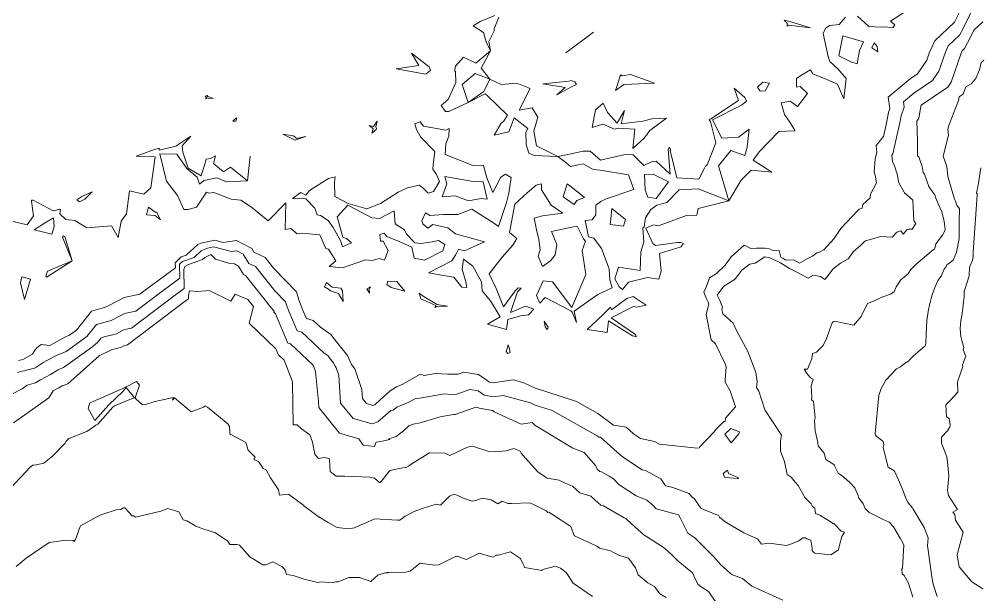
# Model space of a CAD drawing. Header units: inches. Extents: x 1412000 to 1412328, y 4931096 to 4931684.
# Drawn here: x 1412176 to 1412327.8, y 4931513.2 to 4931603.8 of the extents above; entities that cross this region are included whole.
import ezdxf

# ---------------------------------------------------------------- set-up
doc = ezdxf.new("R2010")
doc.units = ezdxf.units.IN
doc.header["$MEASUREMENT"] = 0

# ---------------------------------------------------------------- blocks, each defined once
blk = doc.blocks.new('CONTOURS')
at = {"color": 242, "lineweight": 0, "true_color": 0xcd2027}
for points in [[(1412315.5, 4931605.08), (1412313.16, 4931603.52), (1412313.81, 4931602.96), (1412313.49, 4931602.48), (1412312.38, 4931602.62), (1412311.63, 4931602.6), (1412309.75, 4931602.71), (1412307.95, 4931604.33)], [(1412306.08, 4931604.17), (1412305.05, 4931603.02), (1412303.59, 4931602.84), (1412302.92, 4931602.46), (1412302.52, 4931601.61), (1412303.35, 4931597.96), (1412303.58, 4931597.19), (1412304.84, 4931596.03), (1412306.15, 4931594.51), (1412305.79, 4931591.3), (1412304.79, 4931593.63), (1412303.12, 4931594.33), (1412300.94, 4931595.22), (1412300.57, 4931595.88), (1412299.02, 4931594.96), (1412298.35, 4931594.51), (1412298.33, 4931593.14), (1412298.9, 4931593.25), (1412300.07, 4931592.14), (1412298.5, 4931590.08), (1412297.36, 4931590.93), (1412295.94, 4931590.67), (1412296.44, 4931588.83), (1412297.28, 4931587.63), (1412298.14, 4931586.26), (1412295.59, 4931586.15), (1412292.47, 4931582.94), (1412291.51, 4931581.63), (1412294.46, 4931579.77), (1412291.21, 4931580.07), (1412289.62, 4931578.48), (1412287.69, 4931575.26), (1412286.05, 4931580.75), (1412288.01, 4931583.15), (1412290.2, 4931582.38), (1412290.58, 4931583.71), (1412290.89, 4931586.52), (1412289.19, 4931585.29), (1412286.6, 4931585.12), (1412285.11, 4931587.98), (1412289.69, 4931590.31), (1412290.46, 4931590.93), (1412290.22, 4931591.53), (1412288.56, 4931592.97), (1412289.23, 4931591.02), (1412284.84, 4931588.18), (1412284.75, 4931588.12), (1412284.58, 4931588.02), (1412284.82, 4931587.76), (1412285.64, 4931584.36), (1412284.28, 4931580.89), (1412284, 4931580.68), (1412283.88, 4931580.41), (1412282.98, 4931578.67), (1412279.53, 4931578.87), (1412278.48, 4931583.15), (1412278.54, 4931583.3), (1412278.34, 4931583.66), (1412278.21, 4931583.5), (1412278.15, 4931583.38), (1412278.47, 4931579.47), (1412276.28, 4931581.48), (1412275.52, 4931581.37), (1412274.3, 4931580.82), (1412272.63, 4931582.49), (1412271.39, 4931582.56), (1412267.5, 4931581.66), (1412265.89, 4931583.05), (1412264.76, 4931583.05), (1412262.62, 4931582.58), (1412260.76, 4931582.25), (1412257.43, 4931583.89), (1412257.01, 4931586.2), (1412257.61, 4931588.4), (1412256.71, 4931589.88), (1412254.71, 4931589.52), (1412256.44, 4931592.94), (1412254.34, 4931593.76), (1412251.84, 4931593.58), (1412250.06, 4931594.38), (1412248.7, 4931596.13), (1412250.19, 4931598.86), (1412249.91, 4931600.31), (1412250.77, 4931602), (1412250.74, 4931602.32), (1412251.5, 4931604.18)], [(1412250.88, 4931604.45), (1412248.57, 4931603.5), (1412247.47, 4931602.79), (1412249.08, 4931601.77), (1412249.5, 4931600.28), (1412250.19, 4931598.86), (1412247.86, 4931596.92), (1412245.93, 4931597.87), (1412244.64, 4931596.44), (1412244.58, 4931595.85), (1412244.53, 4931595.7), (1412244.64, 4931595.6), (1412244.72, 4931593.89), (1412243.49, 4931591.19), (1412242.39, 4931590.27), (1412243.07, 4931589.31), (1412243.64, 4931589.29), (1412246.65, 4931590.75), (1412249.34, 4931592.08), (1412249.58, 4931591.88), (1412252.83, 4931588.76), (1412252.24, 4931587.74), (1412251.86, 4931587.49), (1412250.77, 4931585.61), (1412253.07, 4931586.12), (1412253.44, 4931587.06), (1412253.9, 4931588.33), (1412256.04, 4931586.63), (1412255.72, 4931586.08), (1412255.8, 4931584.11), (1412256.19, 4931582.76), (1412257.03, 4931582.38), (1412260.76, 4931582.25), (1412262.05, 4931581.27), (1412262.77, 4931580.65), (1412264.77, 4931581.09), (1412266.32, 4931580.16), (1412267.45, 4931580.05), (1412271.88, 4931579.33), (1412272.75, 4931577.02), (1412268.39, 4931575.57), (1412267.53, 4931575.12), (1412266.76, 4931574.57), (1412266.78, 4931573.06), (1412266.17, 4931572.25), (1412265.06, 4931572.15), (1412265.59, 4931569.58), (1412266.43, 4931569.36), (1412267.66, 4931567.73), (1412268.85, 4931564.55), (1412268.97, 4931562.82), (1412269.35, 4931561.53), (1412267.07, 4931560.49), (1412263.37, 4931557.88), (1412263.73, 4931556.07), (1412263.05, 4931557.73), (1412262.97, 4931557.76), (1412262.83, 4931557.92), (1412258.8, 4931560.05), (1412257.96, 4931559.11), (1412257.41, 4931560.36), (1412258.49, 4931562.66), (1412259.93, 4931562.49), (1412262.98, 4931558.44), (1412265.16, 4931563.66), (1412264.6, 4931567.45), (1412265.11, 4931568.9), (1412264.83, 4931569.28), (1412263.8, 4931571.27), (1412263.22, 4931571.13), (1412259.8, 4931570.44), (1412260.6, 4931568.38), (1412260.37, 4931566.73), (1412259.62, 4931565.82), (1412258.36, 4931564.92), (1412257.69, 4931566.53), (1412258, 4931567.55), (1412257.79, 4931569.16), (1412257.41, 4931570.68), (1412257.06, 4931572.5), (1412258.36, 4931572.86), (1412261.56, 4931573.32), (1412259.71, 4931574.59), (1412258.18, 4931576.99), (1412258.18, 4931577.9), (1412257.38, 4931577.71), (1412255.93, 4931576.51), (1412253.99, 4931574.73), (1412253.14, 4931570.27), (1412254.31, 4931569.33), (1412253.68, 4931568.29), (1412251.99, 4931566.4), (1412249.94, 4931563.76), (1412251.08, 4931561.46), (1412252.24, 4931558.55), (1412254.06, 4931561.09), (1412254.55, 4931561.55), (1412255, 4931561.51), (1412254.4, 4931560.94), (1412253.31, 4931557.67), (1412255.67, 4931558.68), (1412257.02, 4931558.21), (1412256.17, 4931557.3), (1412254.91, 4931557.12), (1412252.92, 4931556.58), (1412252.69, 4931554.97), (1412249.71, 4931555.81), (1412251.68, 4931557), (1412250.17, 4931559.51), (1412248.85, 4931561.08), (1412248.74, 4931562.48), (1412247.4, 4931564.96), (1412245.9, 4931566.07), (1412245.71, 4931564.49), (1412246.31, 4931562.49), (1412246.45, 4931561.62), (1412245.66, 4931561.63), (1412244.38, 4931563.22), (1412243.73, 4931563.35), (1412240.43, 4931563.9), (1412244.07, 4931565.82), (1412244.71, 4931566.81), (1412245.12, 4931567.65), (1412246.1, 4931567.37), (1412249.24, 4931568.79), (1412244.64, 4931570.03), (1412243.45, 4931570.98), (1412241.1, 4931571.5), (1412240.33, 4931570.92), (1412239.51, 4931571.65), (1412239.38, 4931572.11), (1412239.93, 4931573.36), (1412240.63, 4931572.94), (1412242.75, 4931573.09), (1412245.02, 4931573.08), (1412247.25, 4931573.95), (1412250.62, 4931571.78), (1412251.45, 4931571.2), (1412252.71, 4931574.99), (1412253.06, 4931576.47), (1412253.44, 4931578.93), (1412252.53, 4931579.46), (1412251.78, 4931578.95), (1412250.55, 4931576.57), (1412249.59, 4931578.87), (1412249.06, 4931580.79), (1412247.31, 4931580.86), (1412243.06, 4931582.54), (1412243.14, 4931584.21), (1412243.62, 4931585.41), (1412243.65, 4931586.64), (1412243.15, 4931586.4), (1412239.62, 4931587), (1412239.12, 4931587.7), (1412238.27, 4931587.35), (1412238.51, 4931586.48), (1412239.17, 4931585.32), (1412241.41, 4931583.02), (1412241.15, 4931580.95), (1412241.07, 4931580.22), (1412241.67, 4931579.37), (1412242.17, 4931578.29), (1412241.21, 4931576.7), (1412240.36, 4931576.43), (1412239.54, 4931577.3), (1412238.92, 4931577.69), (1412237.09, 4931577.32), (1412235.65, 4931576.6), (1412232.85, 4931574.81), (1412230.7, 4931573.99), (1412227.75, 4931574.82), (1412225.65, 4931575.93), (1412225.59, 4931578.17), (1412225.74, 4931579.05), (1412224.67, 4931578.76), (1412221.67, 4931576.88), (1412221.12, 4931576.15), (1412220.32, 4931576.57), (1412218.99, 4931575.63), (1412221.09, 4931575.57), (1412222.5, 4931574.07), (1412222.87, 4931573.04), (1412223.42, 4931572.96), (1412224.64, 4931572.16), (1412225.42, 4931571.03), (1412226.6, 4931568.92), (1412226.85, 4931567.98), (1412228.27, 4931568.63), (1412227.5, 4931569.33), (1412226.94, 4931569.52), (1412226.06, 4931572.73), (1412227.71, 4931574.56), (1412228.01, 4931574.43), (1412231.47, 4931572.56), (1412232.68, 4931572.45), (1412234.99, 4931573.69), (1412235.16, 4931571.6), (1412236.62, 4931570.66), (1412236.95, 4931569.98), (1412238.25, 4931568.62), (1412239.2, 4931568.53), (1412240.99, 4931568.78), (1412241.99, 4931569), (1412242.97, 4931568.36), (1412242.65, 4931567.4), (1412239.79, 4931565.89), (1412238.15, 4931566.24), (1412237.8, 4931567.95), (1412235.82, 4931568.84), (1412233.83, 4931569.62), (1412233.44, 4931570.18), (1412232.73, 4931569.93), (1412232.88, 4931568.9), (1412233.27, 4931568.92), (1412234.06, 4931567.44), (1412233.5, 4931565.9), (1412232.72, 4931566.15), (1412231.55, 4931565.86), (1412230.52, 4931565.94), (1412226.86, 4931564.7), (1412224.79, 4931564.9), (1412225.84, 4931565.82), (1412224.68, 4931567.63), (1412224.24, 4931567.75), (1412223.29, 4931569.87), (1412220.45, 4931570.14), (1412219.74, 4931570.03), (1412218.72, 4931570.88), (1412217.84, 4931570.75), (1412217.97, 4931574.91), (1412215.15, 4931572.08), (1412212.55, 4931574.25), (1412210.87, 4931575.34), (1412209.35, 4931575.51), (1412206.63, 4931576.58), (1412205.82, 4931576.47), (1412205.48, 4931576.6), (1412203.91, 4931574.27), (1412202.59, 4931573.89), (1412201.91, 4931573.89), (1412200.88, 4931576.09), (1412199.16, 4931578.34), (1412198.13, 4931582.65), (1412200.8, 4931582.57), (1412202.36, 4931580.33), (1412204, 4931578.95), (1412204.34, 4931577.87), (1412205.07, 4931578.46), (1412207.09, 4931578.87), (1412208.62, 4931578.26), (1412211.91, 4931578.4), (1412212.35, 4931582.3), (1412211.91, 4931578.4), (1412209.25, 4931580.55), (1412208.15, 4931579.83), (1412206.58, 4931581.12), (1412206.89, 4931582.35), (1412206.11, 4931581.89), (1412205.39, 4931581.8), (1412205.16, 4931580.88), (1412204.63, 4931579.18), (1412202.6, 4931580.41), (1412201.74, 4931582.92), (1412201.64, 4931583.89), (1412202.99, 4931585.44), (1412200.66, 4931583.84), (1412197.99, 4931583.23), (1412198.01, 4931583.56), (1412197.46, 4931583.38), (1412194.37, 4931582.26), (1412197.4, 4931582.19), (1412196.69, 4931577.29), (1412195.59, 4931576.31), (1412193.36, 4931576.81), (1412192.89, 4931573.22), (1412192.01, 4931572.06), (1412191.56, 4931569.46), (1412190.53, 4931571.31), (1412186.6, 4931570.99), (1412184.76, 4931572.13), (1412183.34, 4931572.31), (1412182.39, 4931573.19), (1412182.5, 4931573.96), (1412181.35, 4931573.69), (1412178.17, 4931575.33), (1412177.94, 4931575.36), (1412177.91, 4931575.17), (1412178.25, 4931572.86), (1412177.21, 4931571.49), (1412173.94, 4931572.28)], [(1412324, 4931604.93), (1412323.39, 4931603.69), (1412323.22, 4931603.37), (1412320.1, 4931600.45), (1412319.26, 4931598.67), (1412318.84, 4931597.4), (1412317.38, 4931595.25), (1412316.24, 4931594.48), (1412312.78, 4931591.55), (1412313.02, 4931589.76), (1412312.81, 4931589.14), (1412312.44, 4931587.23), (1412312.02, 4931585.4), (1412310.87, 4931583.96), (1412310.99, 4931582.91), (1412310.72, 4931581.79), (1412310.6, 4931579.76), (1412310.75, 4931579.27), (1412310.94, 4931578.06), (1412309.99, 4931576.31), (1412309.94, 4931575.7), (1412308.81, 4931574.66), (1412308.68, 4931574.11), (1412308.22, 4931573.91), (1412307.98, 4931573.71), (1412305.32, 4931570.88), (1412304.3, 4931569.33), (1412302.64, 4931567.54), (1412301.88, 4931567.13), (1412301.57, 4931567.07), (1412300.86, 4931566.53), (1412299.9, 4931566.05), (1412298.82, 4931565.43), (1412297.85, 4931565.95), (1412296.65, 4931565.91), (1412296.19, 4931566.21), (1412295.86, 4931566.39), (1412295.61, 4931567.43), (1412294.46, 4931567.48), (1412294.09, 4931567.67), (1412293.43, 4931567.77), (1412292.04, 4931567.81), (1412291.18, 4931567.74), (1412290.1, 4931568.24), (1412288.07, 4931566.41), (1412287.11, 4931565.14), (1412285.76, 4931563.81), (1412284.65, 4931563.12), (1412284.25, 4931561.94), (1412283.78, 4931560.88), (1412284.17, 4931559.82), (1412284.42, 4931559.27), (1412284.55, 4931558.95), (1412284.15, 4931557.36), (1412284.92, 4931553.35), (1412285.58, 4931552.74), (1412287.1, 4931549.59), (1412287.3, 4931549.13), (1412287.1, 4931547.07), (1412287.14, 4931546.69), (1412287.91, 4931545.35), (1412288.72, 4931542.83), (1412287.19, 4931541), (1412287.1, 4931540.49), (1412286.89, 4931540.49), (1412285.58, 4931539.18), (1412285.31, 4931538.82), (1412283.09, 4931536.46), (1412283.05, 4931536.34), (1412282.73, 4931536.31), (1412276.8, 4931536.91), (1412276, 4931537.34), (1412273.78, 4931537.85), (1412272.84, 4931538.48), (1412272.63, 4931538.63), (1412271.55, 4931539.6), (1412269.54, 4931539.91), (1412267.09, 4931541.76), (1412263.7, 4931543.65), (1412258.86, 4931545.24), (1412257.22, 4931545.75), (1412255.44, 4931546.57), (1412253.73, 4931547.05), (1412250.57, 4931546.6), (1412250, 4931546.69), (1412248.31, 4931547.92), (1412245.97, 4931548.29), (1412245.09, 4931547.98), (1412243.39, 4931547.94), (1412241.54, 4931548.07), (1412239.72, 4931547.76), (1412239.12, 4931547.93), (1412236.37, 4931546.4), (1412235.35, 4931545.96), (1412234.36, 4931545.35), (1412232.83, 4931543.92), (1412231.94, 4931543.14), (1412231.64, 4931543.03), (1412230.66, 4931543.31), (1412230.02, 4931544.1), (1412229.93, 4931545.53), (1412228.79, 4931548.81), (1412228.27, 4931549.49), (1412227.67, 4931550.89), (1412225.95, 4931553.02), (1412225.04, 4931554.22), (1412223.39, 4931555.34), (1412222.27, 4931556.4), (1412221.2, 4931556.72), (1412220.7, 4931557.89), (1412219.99, 4931559.66), (1412219.63, 4931560.94), (1412216.07, 4931564.57), (1412214.68, 4931566.32), (1412212.93, 4931567.14), (1412212.58, 4931567.73), (1412210.19, 4931568.99), (1412208.1, 4931568.68), (1412206.76, 4931569.04), (1412204.57, 4931568.59), (1412204.08, 4931568.36), (1412202.24, 4931566.71), (1412201.47, 4931566.45), (1412200.55, 4931565.51), (1412200.56, 4931564.72), (1412196.46, 4931561.65), (1412194.97, 4931560.53), (1412192.51, 4931560.04), (1412191.6, 4931559.54), (1412189.66, 4931558.53), (1412189.2, 4931558.41), (1412187.37, 4931557.89), (1412184.98, 4931554.89), (1412184.77, 4931554.72), (1412183.79, 4931554.02), (1412183.28, 4931553.82), (1412180.78, 4931552.49), (1412179.42, 4931552.64), (1412178.78, 4931552.17), (1412178.44, 4931551.73), (1412178.07, 4931551.09), (1412176.55, 4931550.26), (1412175.89, 4931550.12)], [(1412326.59, 4931606.49), (1412324.57, 4931602.36), (1412324, 4931601.31), (1412322.25, 4931599.67), (1412321.78, 4931598.67), (1412320.78, 4931595.66), (1412319.78, 4931594.18), (1412316.81, 4931592.19), (1412315.18, 4931590.81), (1412315.29, 4931589.97), (1412314.85, 4931588.65), (1412314.68, 4931587.79), (1412313.51, 4931582.67), (1412313.33, 4931582.45), (1412313.44, 4931581.42), (1412313.77, 4931580.74), (1412314.22, 4931579.44), (1412314.44, 4931578.08), (1412315.28, 4931576.63), (1412315.33, 4931576.53), (1412315.35, 4931576.51), (1412316.63, 4931575.42), (1412316.65, 4931575.39), (1412316.66, 4931575.36), (1412316.8, 4931572.12), (1412317.14, 4931571.68), (1412316.55, 4931570.79), (1412316.01, 4931570.81), (1412315.78, 4931570.72), (1412315.15, 4931569.98), (1412314.76, 4931570.52), (1412314.16, 4931570.33), (1412313.42, 4931569.55), (1412311.63, 4931569.63), (1412309.2, 4931568.93), (1412309.15, 4931568.92), (1412309.03, 4931568.83), (1412308.5, 4931568.25), (1412307.25, 4931567.24), (1412306.57, 4931566.2), (1412306.48, 4931566.1), (1412305.27, 4931565.45), (1412304.09, 4931564.49), (1412303.48, 4931563.68), (1412303.13, 4931563.22), (1412302.81, 4931562.84), (1412302.12, 4931563.35), (1412301.03, 4931563.54), (1412300.18, 4931563.05), (1412297.3, 4931564.58), (1412297.24, 4931564.58), (1412295.85, 4931565.5), (1412295.42, 4931565.72), (1412294.55, 4931566.07), (1412294.13, 4931566.29), (1412293.35, 4931566.41), (1412291.85, 4931565.42), (1412291, 4931565.26), (1412289.74, 4931564.33), (1412288.73, 4931563), (1412288.53, 4931562.8), (1412286.9, 4931561.79), (1412285.85, 4931560.41), (1412286.27, 4931559.53), (1412286.68, 4931558.49), (1412286.6, 4931558.19), (1412286.75, 4931557.43), (1412288.37, 4931555.96), (1412288.92, 4931554.81), (1412290.67, 4931551.5), (1412291.95, 4931548.2), (1412292.13, 4931546.79), (1412292.07, 4931545.88), (1412292.4, 4931545.3), (1412293.36, 4931542.33), (1412295.96, 4931538.37), (1412295.82, 4931537.42), (1412295.83, 4931535.83), (1412296.45, 4931534.19), (1412296.86, 4931532.18), (1412297.49, 4931531.75), (1412298.12, 4931530.95), (1412298.63, 4931530.41), (1412299.65, 4931528.54), (1412300.64, 4931527.52), (1412300.88, 4931527.13), (1412301.22, 4931526.84), (1412301.33, 4931526.03), (1412302, 4931525.73), (1412303.94, 4931524.56), (1412304.12, 4931524.41), (1412304.21, 4931524.45), (1412304.4, 4931524.26), (1412305.39, 4931523.25), (1412305.92, 4931523.07), (1412305.47, 4931522.38), (1412305.14, 4931521.05), (1412304.94, 4931520.28), (1412303.75, 4931519.51), (1412301.23, 4931519.79), (1412300.97, 4931519.99), (1412300.8, 4931520.2), (1412300.8, 4931520.56), (1412300.6, 4931521.83), (1412300, 4931522.03), (1412299.7, 4931522.16), (1412299.34, 4931522.17), (1412298.73, 4931521.7), (1412297.55, 4931521.23), (1412296.75, 4931520.98), (1412294.06, 4931521.36), (1412292.85, 4931521.16), (1412292.2, 4931522.01), (1412290.73, 4931522.65), (1412290.04, 4931522.98), (1412287.14, 4931524.72), (1412286.25, 4931525.46), (1412286.09, 4931525.76), (1412285.63, 4931525.85), (1412283.76, 4931526.67), (1412283.31, 4931526.88), (1412282.22, 4931528.38), (1412281.86, 4931528.66), (1412281.45, 4931529.18), (1412278.9, 4931530.1), (1412277.78, 4931530.37), (1412277.61, 4931530.54), (1412277, 4931531.48), (1412276.98, 4931531.49), (1412274.6, 4931532.77), (1412274.03, 4931532.9), (1412271.27, 4931534.75), (1412270.64, 4931535.19), (1412267.48, 4931538.02), (1412267.25, 4931538.06), (1412266.97, 4931538.27), (1412259.9, 4931542.21), (1412257.87, 4931542.87), (1412257.19, 4931543.08), (1412256.45, 4931543.43), (1412252.19, 4931544.61), (1412250.64, 4931544.39), (1412249.19, 4931544.63), (1412248.24, 4931545.32), (1412246.93, 4931545.53), (1412244.85, 4931544.79), (1412243.93, 4931544.77), (1412242.93, 4931544.84), (1412238.7, 4931544.13), (1412238.45, 4931544.2), (1412237.33, 4931543.57), (1412235.44, 4931542.75), (1412234.86, 4931542.29), (1412234.41, 4931542.16), (1412232.46, 4931540.46), (1412231.53, 4931540.11), (1412228.53, 4931540.97), (1412226.58, 4931543.41), (1412226.28, 4931547.79), (1412225.88, 4931548.95), (1412225.7, 4931549.19), (1412225.48, 4931549.69), (1412224.87, 4931550.45), (1412224.55, 4931550.87), (1412223.97, 4931551.27), (1412220.48, 4931554.57), (1412219.74, 4931554.79), (1412218.44, 4931557.85), (1412218.09, 4931558.71), (1412217.92, 4931559.33), (1412216.2, 4931561.08), (1412213.17, 4931564.89), (1412212.11, 4931565.39), (1412211.25, 4931566.85), (1412210.26, 4931567.37), (1412209.4, 4931567.25), (1412206.58, 4931568), (1412205.64, 4931567.81), (1412204.64, 4931567.35), (1412203.53, 4931566.35), (1412201.66, 4931565.7), (1412201.23, 4931565.27), (1412201.24, 4931563.07), (1412198.42, 4931560.96), (1412194.32, 4931557.87), (1412192.54, 4931557.52), (1412191.88, 4931557.16), (1412190.47, 4931556.42), (1412189.28, 4931556.11), (1412188.14, 4931555.78), (1412186.64, 4931553.91), (1412186.06, 4931553.44), (1412183.36, 4931551.5), (1412181.97, 4931550.97), (1412180.35, 4931550.1), (1412179.88, 4931549.84), (1412178.57, 4931548.99), (1412178.37, 4931548.89), (1412177.13, 4931548.58), (1412176.83, 4931548.48), (1412176.43, 4931548.42), (1412175.7, 4931548.2)], [(1412297.31, 4931603.46), (1412296.39, 4931603.71), (1412296.89, 4931603.2), (1412296.9, 4931602.73), (1412297.07, 4931602.93), (1412300.55, 4931602.5), (1412297.31, 4931603.46)], [(1412327.69, 4931603.43), (1412326.28, 4931602.12), (1412325.76, 4931601.04), (1412324.78, 4931599.24), (1412324.41, 4931598.89), (1412324.3, 4931598.67), (1412322.72, 4931593.92), (1412322.18, 4931593.12), (1412317.97, 4931590.29), (1412317.88, 4931589.77), (1412317.63, 4931588.28), (1412317.3, 4931587.8), (1412317.38, 4931584.72), (1412317.37, 4931582.33), (1412317.62, 4931582.19), (1412318.11, 4931580.65), (1412318.17, 4931580.33), (1412318.28, 4931579.71), (1412318.48, 4931579.46), (1412319.18, 4931577.48), (1412319.48, 4931577.03), (1412320.12, 4931576.2), (1412320.27, 4931575.67), (1412320.71, 4931574.66), (1412321.22, 4931573.49), (1412321.26, 4931573.38), (1412321.3, 4931573.32), (1412321.58, 4931571.98), (1412321.75, 4931570.77), (1412321.71, 4931570.5), (1412321.31, 4931569.85), (1412320.27, 4931568.46), (1412320.15, 4931567.72), (1412320.05, 4931567.66), (1412319.9, 4931567.57), (1412317.12, 4931565.21), (1412316.56, 4931564.64), (1412316.28, 4931564.4), (1412315.95, 4931563.76), (1412314.75, 4931562.81), (1412314.04, 4931561.72), (1412313.71, 4931560.91), (1412313.12, 4931560.57), (1412311.76, 4931560.08), (1412310.71, 4931559.53), (1412309.53, 4931559.1), (1412308.51, 4931557.04), (1412307.37, 4931555.66), (1412304.35, 4931556.3), (1412304.1, 4931556.19), (1412303.94, 4931556.04), (1412303.09, 4931553.59), (1412302.56, 4931552.45), (1412301.49, 4931551.4), (1412300.88, 4931551.21), (1412300.74, 4931550.35), (1412300.09, 4931548.72), (1412299.54, 4931548.75), (1412300.02, 4931548), (1412300.54, 4931547.38), (1412300.97, 4931547.16), (1412300.64, 4931546.04), (1412300.77, 4931544.37), (1412300.69, 4931543.93), (1412300.98, 4931543.72), (1412301.03, 4931543.65), (1412301.29, 4931541.07), (1412301.19, 4931540.66), (1412301.31, 4931539.02), (1412301.7, 4931537.2), (1412301.78, 4931536.69), (1412302.71, 4931535.51), (1412302.94, 4931534.54), (1412304.24, 4931533.75), (1412304.27, 4931533.69), (1412304.3, 4931533.65), (1412304.92, 4931532.35), (1412305.77, 4931531.8), (1412306.73, 4931530.9), (1412307.52, 4931530.05), (1412308.07, 4931528.84), (1412308.11, 4931528.53), (1412308.83, 4931527.52), (1412309.14, 4931526.78), (1412309.79, 4931526.16), (1412311.99, 4931525.09), (1412312.96, 4931524.66), (1412313.61, 4931523.91), (1412314.65, 4931522.14), (1412315.08, 4931521.42), (1412315.22, 4931521.02), (1412315.04, 4931517.43), (1412314.93, 4931517.25), (1412314.96, 4931516.51), (1412315.32, 4931516.25), (1412315.97, 4931515.03), (1412316.66, 4931512.86)], [(1412296.22, 4931512.36), (1412291.3, 4931514.57), (1412289.85, 4931515.78), (1412288.25, 4931516.36), (1412287.94, 4931516.56), (1412286.87, 4931517.59), (1412286.42, 4931517.92), (1412285.35, 4931519.2), (1412283.33, 4931521.18), (1412282.32, 4931522.19), (1412281.26, 4931522.93), (1412280.01, 4931525.31), (1412279.76, 4931525.81), (1412279.62, 4931525.85), (1412276.25, 4931526.73), (1412275.76, 4931527.25), (1412274.79, 4931528.13), (1412273.1, 4931528.79), (1412270.37, 4931530.59), (1412269.52, 4931531.45), (1412268.84, 4931531.9), (1412267.66, 4931532.56), (1412267.36, 4931532.62), (1412266.98, 4931533.01), (1412266.72, 4931533.55), (1412264.94, 4931535.62), (1412263.12, 4931536.32), (1412258.11, 4931539.36), (1412257.21, 4931539.87), (1412256.71, 4931540.32), (1412254.99, 4931540.1), (1412250.77, 4931542.03), (1412250.69, 4931542.1), (1412250.5, 4931542.22), (1412248.37, 4931542.58), (1412248.17, 4931542.73), (1412247.89, 4931542.77), (1412244.6, 4931541.61), (1412244.47, 4931541.6), (1412244.33, 4931541.61), (1412242.23, 4931541.26), (1412239.1, 4931540.29), (1412238, 4931540.07), (1412237.34, 4931539.8), (1412236.5, 4931539.04), (1412235.34, 4931538.12), (1412234.19, 4931537.79), (1412234.34, 4931537.65), (1412233.13, 4931537.41), (1412232.15, 4931537.27), (1412231.92, 4931536.59), (1412230.11, 4931536.8), (1412229.44, 4931537.77), (1412226.39, 4931538.64), (1412223.13, 4931542.72), (1412223.07, 4931543.66), (1412222.62, 4931548.38), (1412222.24, 4931549.37), (1412218.69, 4931552.73), (1412218.28, 4931552.85), (1412216.32, 4931557.46), (1412216.06, 4931557.71), (1412216.1, 4931557.87), (1412215.71, 4931558.36), (1412211.67, 4931563.46), (1412211.3, 4931563.63), (1412210.51, 4931564.96), (1412209.89, 4931565.33), (1412209.16, 4931565.37), (1412206.87, 4931566.08), (1412206.16, 4931566.78), (1412205.21, 4931566.34), (1412204.82, 4931565.99), (1412202.61, 4931565.23), (1412202.04, 4931564.92), (1412201.91, 4931564.45), (1412201.93, 4931561.43), (1412200.38, 4931560.27), (1412193.68, 4931555.22), (1412192.57, 4931555), (1412192.16, 4931554.78), (1412191.28, 4931554.32), (1412189.37, 4931553.81), (1412188.9, 4931553.68), (1412188.3, 4931552.92), (1412187.34, 4931552.15), (1412182.94, 4931548.99), (1412182.33, 4931548.75), (1412182.11, 4931548.62), (1412180.89, 4931547.92), (1412179.31, 4931547.07), (1412178.54, 4931546.6), (1412178.35, 4931546.54), (1412177.22, 4931546.2), (1412176.42, 4931545.67), (1412171.21, 4931542.97)], [(1412266.39, 4931601.81), (1412262.04, 4931598.53), (1412266.39, 4931601.81)], [(1412305.63, 4931601.25), (1412308.87, 4931600.26), (1412308.28, 4931598.9), (1412307.9, 4931596.8), (1412306.9, 4931597.11), (1412304.99, 4931598.1), (1412305.63, 4931601.25)], [(1412310.22, 4931599.36), (1412310.56, 4931600.14), (1412311.04, 4931599.53), (1412311.14, 4931598.71), (1412310.22, 4931599.36)], [(1412238.88, 4931596.56), (1412235.34, 4931596.02), (1412239.99, 4931595.18), (1412240.73, 4931595.82), (1412240.51, 4931596.36), (1412237.74, 4931598.48), (1412238.88, 4931596.56)], [(1412327.82, 4931597.37), (1412327.67, 4931597.22), (1412327.41, 4931597.05), (1412327.17, 4931595.9), (1412326.56, 4931594.53), (1412325.85, 4931593.66), (1412325, 4931593.2), (1412324.66, 4931592.18), (1412324.58, 4931592.06), (1412323.95, 4931591.63), (1412323.85, 4931591.07), (1412322.38, 4931587.28), (1412322.18, 4931586.51), (1412322.28, 4931585.59), (1412322.28, 4931585.54), (1412322.25, 4931585.39), (1412321.44, 4931582.26), (1412322.04, 4931580.67), (1412322.17, 4931579.16), (1412322.17, 4931579.12), (1412322.18, 4931579.1), (1412323.22, 4931575.49), (1412323.31, 4931575.29), (1412323.41, 4931575.06), (1412323.61, 4931574.54), (1412324, 4931573.99), (1412323.98, 4931572.17), (1412323.98, 4931572.14), (1412323.98, 4931572.06), (1412323.98, 4931571.88), (1412323.95, 4931569.31), (1412323.53, 4931567.15), (1412323.02, 4931565.91), (1412322.31, 4931565.36), (1412322.03, 4931565.16), (1412321.86, 4931564.82), (1412321.59, 4931564.47), (1412321.11, 4931563.4), (1412320.61, 4931562.72), (1412320.08, 4931561.45), (1412319.73, 4931560.45), (1412319.32, 4931559.06), (1412319.07, 4931557.83), (1412318.86, 4931556.41), (1412318.78, 4931554.2), (1412318.73, 4931552.82), (1412318.59, 4931552.44), (1412316.69, 4931550.81), (1412316.25, 4931550.31), (1412315.96, 4931550.01), (1412315.34, 4931549.64), (1412314.73, 4931549.11), (1412314.1, 4931548.78), (1412312.39, 4931547.01), (1412311.66, 4931545.72), (1412311.33, 4931544.61), (1412310.72, 4931538.63), (1412310.79, 4931538.32), (1412311.98, 4931537.37), (1412312.09, 4931536.81), (1412311.98, 4931536.42), (1412312.79, 4931533.33), (1412313.69, 4931532.78), (1412313.82, 4931532.6), (1412314.4, 4931531.29), (1412315.14, 4931529.56), (1412315.55, 4931528.37), (1412315.93, 4931527.72), (1412316.61, 4931526.93), (1412316.74, 4931526.7), (1412318.46, 4931523.81), (1412319.06, 4931522.2), (1412318.99, 4931520.94), (1412319.05, 4931520.22), (1412319.56, 4931516.81), (1412319.67, 4931516.01), (1412319.87, 4931514.9), (1412320.47, 4931512.92)], [(1412246.65, 4931590.75), (1412245.71, 4931593.58), (1412247.77, 4931595.29), (1412250.06, 4931594.38), (1412249.1, 4931592.46), (1412246.65, 4931590.75)], [(1412270.53, 4931594.71), (1412269.83, 4931592.64), (1412271.19, 4931593.57), (1412276.01, 4931593.79), (1412272.24, 4931595.13), (1412270.92, 4931594.92), (1412270.75, 4931595.08), (1412270.53, 4931594.87), (1412270.53, 4931594.71)], [(1412263.73, 4931593.59), (1412263.46, 4931593.99), (1412262.86, 4931594.17), (1412262.49, 4931594.07), (1412258.42, 4931593.67), (1412261.91, 4931593.09), (1412260.62, 4931591.95), (1412262.92, 4931593.19), (1412263.73, 4931593.59)], [(1412293.39, 4931592.57), (1412294.09, 4931593.79), (1412293.04, 4931593.93), (1412292.22, 4931593.14), (1412292.65, 4931592.49), (1412293.39, 4931592.57)], [(1412205.26, 4931591.73), (1412205.49, 4931591.58), (1412205.29, 4931591.29), (1412205.58, 4931591.45), (1412205.71, 4931591.43), (1412206.57, 4931591.35), (1412205.81, 4931591.64), (1412205.68, 4931591.69), (1412205.55, 4931591.83), (1412205.26, 4931591.73)], [(1412266.69, 4931589.59), (1412266.19, 4931586.82), (1412267.84, 4931587.33), (1412269.72, 4931586.54), (1412270.27, 4931586.67), (1412272.87, 4931586.51), (1412272.57, 4931583.47), (1412274.44, 4931585.18), (1412275.27, 4931586.3), (1412277.89, 4931588.28), (1412275.57, 4931588.14), (1412274.15, 4931587.81), (1412270.77, 4931587.35), (1412271.29, 4931589.49), (1412270.14, 4931587.46), (1412268.61, 4931589.16), (1412267.91, 4931590.6), (1412266.69, 4931589.59)], [(1412210.18, 4931588.32), (1412209.8, 4931587.99), (1412209.59, 4931587.81), (1412209.9, 4931587.81), (1412210.08, 4931587.79), (1412210.18, 4931588.02), (1412210.18, 4931588.32)], [(1412231.62, 4931586.7), (1412231.68, 4931586.57), (1412231.48, 4931585.92), (1412232.18, 4931586.48), (1412232.25, 4931586.63), (1412232.11, 4931586.9), (1412232.31, 4931587.79), (1412231.77, 4931586.93), (1412231.09, 4931587.13), (1412231.62, 4931586.7)], [(1412219.52, 4931584.85), (1412219.71, 4931584.93), (1412221.12, 4931585.37), (1412219.59, 4931585.07), (1412219.53, 4931585.23), (1412219.13, 4931585.48), (1412217.48, 4931585.74), (1412219.41, 4931584.78), (1412219.52, 4931584.85)], [(1412285.69, 4931512), (1412284.47, 4931513.71), (1412283.33, 4931514.48), (1412282.87, 4931514.84), (1412282.47, 4931515.62), (1412281.95, 4931516.67), (1412281.69, 4931516.86), (1412279.68, 4931518.56), (1412278.67, 4931519.58), (1412277.59, 4931520.54), (1412274.57, 4931522.48), (1412274.42, 4931522.57), (1412272.33, 4931524.45), (1412271.6, 4931525.1), (1412271.57, 4931525.13), (1412271.55, 4931525.14), (1412271.53, 4931525.15), (1412271.48, 4931525.21), (1412271.22, 4931525.34), (1412267.98, 4931527.24), (1412267.55, 4931527.32), (1412267.05, 4931527.74), (1412266.17, 4931528.55), (1412266.02, 4931528.74), (1412265.9, 4931528.75), (1412265.81, 4931528.8), (1412264.24, 4931529.27), (1412263.07, 4931530.32), (1412262.03, 4931530.76), (1412260.99, 4931531.28), (1412259.1, 4931531.59), (1412258.79, 4931531.78), (1412257.62, 4931532.6), (1412255.69, 4931534.73), (1412255.01, 4931535.49), (1412254.83, 4931535.83), (1412253.87, 4931536.27), (1412252.63, 4931535.9), (1412252.05, 4931535.82), (1412250.74, 4931535.73), (1412249.92, 4931535.77), (1412247.36, 4931536.63), (1412246.55, 4931536.47), (1412243.78, 4931535.13), (1412243, 4931535.51), (1412240.62, 4931535.55), (1412240.57, 4931535.55), (1412237.71, 4931533.78), (1412237.28, 4931533.47), (1412236.91, 4931533.25), (1412236.37, 4931533.23), (1412234.34, 4931532.8), (1412232.94, 4931531.03), (1412232.81, 4931530.92), (1412232.72, 4931530.88), (1412231.89, 4931531.56), (1412231.18, 4931531.71), (1412227.24, 4931531.91), (1412225.86, 4931531.87), (1412224.92, 4931532.65), (1412224.84, 4931534.52), (1412224.76, 4931534.66), (1412224.06, 4931534.85), (1412223.11, 4931534.66), (1412222.68, 4931535.13), (1412222.52, 4931535.38), (1412222.13, 4931537.27), (1412221.72, 4931538.4), (1412220.43, 4931539.35), (1412219.74, 4931539.96), (1412219.11, 4931539.98), (1412218.98, 4931546.61), (1412218.95, 4931546.93), (1412217.71, 4931550.14), (1412216.91, 4931550.89), (1412216.81, 4931550.92), (1412216.38, 4931551.96), (1412212.16, 4931555.98), (1412212.84, 4931558.6), (1412211.96, 4931559.72), (1412209.97, 4931560.55), (1412209.32, 4931559.47), (1412205.89, 4931561.12), (1412204.09, 4931560.96), (1412202.81, 4931561.1), (1412202.61, 4931560.34), (1412202.62, 4931559.79), (1412202.33, 4931559.58), (1412193.04, 4931552.57), (1412192.6, 4931552.48), (1412192.44, 4931552.39), (1412192.1, 4931552.22), (1412190.5, 4931551.79), (1412188.66, 4931550.89), (1412188.63, 4931550.87), (1412188.58, 4931550.84), (1412183.63, 4931546.41), (1412182.73, 4931546.12), (1412182.2, 4931545.81), (1412181.35, 4931545.35), (1412180.66, 4931544.21), (1412175.07, 4931540.29)], [(1412275.8, 4931579.44), (1412278.18, 4931578.22), (1412276.25, 4931575.63), (1412274.92, 4931575.81), (1412274.5, 4931576.94), (1412274.42, 4931579.38), (1412275.8, 4931579.44)], [(1412327.35, 4931580.46), (1412326.93, 4931577.7), (1412326.7, 4931576.46), (1412326.78, 4931576.34), (1412326.8, 4931576.13), (1412326.16, 4931567.18), (1412326.15, 4931566.44), (1412326.05, 4931565.9), (1412325.58, 4931564.75), (1412325.53, 4931563.45), (1412324.86, 4931561.31), (1412324.73, 4931561.02), (1412324.74, 4931560.16), (1412324.42, 4931557.47), (1412324.21, 4931556.41), (1412324.1, 4931555.09), (1412324.2, 4931553.89), (1412324.37, 4931553.24), (1412324.71, 4931552.13), (1412324.58, 4931551.8), (1412324.99, 4931550.77), (1412324.48, 4931549.4), (1412324.54, 4931549.17), (1412323.99, 4931547.66), (1412323.77, 4931546.92), (1412323.67, 4931546.68), (1412323.76, 4931545.13), (1412322.56, 4931543.79), (1412321.88, 4931543.12), (1412321.98, 4931541.25), (1412322.39, 4931540.99), (1412322.56, 4931539.97), (1412322.47, 4931539.55), (1412322.44, 4931539.53), (1412322.14, 4931539.01), (1412321.17, 4931538.02), (1412321.19, 4931537.52), (1412321.16, 4931537.07), (1412322.02, 4931534.94), (1412322.15, 4931533.62), (1412322.32, 4931531.87), (1412322.29, 4931531.37), (1412322.12, 4931529.65), (1412322.17, 4931529.41), (1412322.16, 4931529.36), (1412322.29, 4931528.84), (1412323.71, 4931526.67), (1412322.96, 4931526.2), (1412323.29, 4931525.88), (1412323.4, 4931524.96), (1412324.6, 4931523.08), (1412323.66, 4931519.51), (1412323.84, 4931518.2), (1412323.94, 4931517.64), (1412325.97, 4931515.27), (1412327.69, 4931514.13)], [(1412247.44, 4931578.3), (1412249.01, 4931578.24), (1412249.65, 4931575.49), (1412248.7, 4931575.63), (1412246.73, 4931575.27), (1412244.6, 4931576.01), (1412242.59, 4931575.89), (1412243.29, 4931577.9), (1412242.96, 4931579.07), (1412247.44, 4931578.3)], [(1412263.09, 4931577.28), (1412262.22, 4931577.91), (1412261.62, 4931575.86), (1412263.35, 4931574.66), (1412263.77, 4931575.29), (1412264.97, 4931575.77), (1412263.09, 4931577.28)], [(1412187.48, 4931576.69), (1412185.84, 4931575.92), (1412185.07, 4931575.43), (1412185.49, 4931575.11), (1412186.3, 4931575.52), (1412187.48, 4931576.69)], [(1412270.3, 4931564.81), (1412273.73, 4931564.3), (1412273.83, 4931567.22), (1412274.32, 4931568.73), (1412274.16, 4931570.99), (1412274.34, 4931571.17), (1412274.58, 4931572.57), (1412275.41, 4931573.9), (1412276.38, 4931574.54), (1412277.96, 4931575), (1412279.9, 4931576.98), (1412282.86, 4931577.14), (1412287.69, 4931575.26), (1412282.85, 4931574.05), (1412282.66, 4931572.97), (1412281.02, 4931572.95), (1412277.61, 4931571.7), (1412276.55, 4931571.29), (1412275.86, 4931571.46), (1412274.63, 4931570.96), (1412275.73, 4931568.53), (1412276.17, 4931568.21), (1412279.61, 4931568.66), (1412280.13, 4931568.67), (1412280.65, 4931568.47), (1412280.41, 4931568.36), (1412280.34, 4931568.25), (1412280.17, 4931567.98), (1412276.8, 4931566.96), (1412277.02, 4931564.19), (1412276.65, 4931562.89), (1412274.9, 4931563.17), (1412271.89, 4931562.44), (1412270.97, 4931561.29), (1412270.45, 4931561.72), (1412269.74, 4931562.95), (1412270.3, 4931564.81)], [(1412277.83, 4931512.77), (1412276.84, 4931513.39), (1412276, 4931514.54), (1412274.93, 4931515.09), (1412273.43, 4931516.38), (1412273.02, 4931517.48), (1412271.91, 4931518.96), (1412270.36, 4931519.47), (1412269.45, 4931519.91), (1412269.05, 4931520.13), (1412267.35, 4931520.57), (1412266.89, 4931520.85), (1412263.4, 4931522.51), (1412263.34, 4931522.56), (1412262.81, 4931523.98), (1412262.71, 4931524.01), (1412262.66, 4931524.07), (1412260.08, 4931525.76), (1412259.35, 4931526.21), (1412259.2, 4931526.18), (1412258.96, 4931526.46), (1412257.15, 4931527.34), (1412256.35, 4931527.68), (1412253.48, 4931527.58), (1412252.93, 4931527.59), (1412252.91, 4931527.6), (1412252.02, 4931527.95), (1412251.33, 4931527.54), (1412250.27, 4931528.17), (1412248.85, 4931528.44), (1412247.89, 4931528.06), (1412247.28, 4931527.95), (1412245.85, 4931528.45), (1412245.05, 4931528.86), (1412244.39, 4931529.04), (1412243.73, 4931528.76), (1412242.29, 4931527.35), (1412241.64, 4931527.46), (1412239.58, 4931526.84), (1412238.17, 4931526.33), (1412236.74, 4931525.59), (1412235.88, 4931524.98), (1412235.51, 4931524.96), (1412231.89, 4931525.19), (1412230.73, 4931524.61), (1412229.53, 4931524.13), (1412228.76, 4931523.74), (1412228.44, 4931523.68), (1412227.88, 4931523.61), (1412226.04, 4931523.81), (1412224.62, 4931524.59), (1412224.34, 4931524.77), (1412223.16, 4931525.47), (1412223.12, 4931525.46), (1412223.02, 4931525.54), (1412221.56, 4931526.67), (1412220.81, 4931527.23), (1412220.79, 4931527.25), (1412220.77, 4931527.26), (1412218.59, 4931528.89), (1412218.38, 4931529.05), (1412216.94, 4931528.89), (1412216.8, 4931529.75), (1412215.52, 4931531.61), (1412214.87, 4931532.9), (1412214.36, 4931533.08), (1412213.67, 4931534.18), (1412212.91, 4931534.54), (1412213.11, 4931534.91), (1412212.04, 4931535.98), (1412211.64, 4931537.2), (1412209.4, 4931538.38), (1412209.21, 4931538.46), (1412209.16, 4931538.73), (1412209.08, 4931539.73), (1412208.82, 4931540.11), (1412205.63, 4931542.74), (1412205.26, 4931542.99), (1412204.99, 4931542.76), (1412203.05, 4931542.01), (1412202.43, 4931542.53), (1412200.44, 4931544.24), (1412200.1, 4931543.85), (1412200.21, 4931544.28), (1412197.18, 4931543.58), (1412195.84, 4931543.18), (1412195.37, 4931543.15), (1412194.34, 4931544.08), (1412194.21, 4931544.21), (1412194.91, 4931546.21), (1412194.46, 4931546.78), (1412192.81, 4931545.94), (1412192.79, 4931545.9), (1412187.64, 4931543.67), (1412187.08, 4931543.46), (1412186.81, 4931542.56), (1412187.87, 4931540.65), (1412190.07, 4931543.11), (1412192.33, 4931545.26), (1412192.82, 4931545.84), (1412194.11, 4931544.21), (1412193.38, 4931543.94), (1412190.97, 4931542.96), (1412190.73, 4931542.78), (1412188.34, 4931540.1), (1412188.03, 4931539.9), (1412187.82, 4931539.74), (1412186.6, 4931538.94), (1412186.04, 4931538.72), (1412184.09, 4931537.95), (1412183.81, 4931537.8), (1412183.39, 4931537.43), (1412183.15, 4931537.04), (1412181.25, 4931535.09), (1412179.87, 4931533.96), (1412178.67, 4931533.67), (1412178.15, 4931533.65), (1412177.7, 4931533.3), (1412171.39, 4931526.64)], [(1412196.03, 4931573.05), (1412196.16, 4931573.66), (1412196.31, 4931574.26), (1412197.4, 4931573.45), (1412197.67, 4931573.47), (1412197.8, 4931573.06), (1412198.24, 4931572.27), (1412197.38, 4931572.93), (1412196.03, 4931573.05)], [(1412271.44, 4931572.33), (1412271.12, 4931571.26), (1412268.99, 4931571.51), (1412269.12, 4931572.41), (1412269.29, 4931574.06), (1412271.44, 4931572.33)], [(1412178.35, 4931570.69), (1412179.96, 4931571.72), (1412181.37, 4931572.58), (1412181.49, 4931571.21), (1412181.09, 4931570.02), (1412178.35, 4931570.69)], [(1412182.82, 4931569.53), (1412182.96, 4931569.71), (1412183.14, 4931569.61), (1412184.33, 4931565.82), (1412182.82, 4931569.53)], [(1412180.35, 4931563.24), (1412180.16, 4931563.39), (1412180.45, 4931564.15), (1412184.33, 4931565.82), (1412180.53, 4931563.41), (1412180.48, 4931563.32), (1412180.35, 4931563.24)], [(1412266.22, 4931512.93), (1412263.2, 4931515.05), (1412262.09, 4931516.72), (1412261.19, 4931517.39), (1412260.4, 4931517.74), (1412258.4, 4931517.21), (1412258.3, 4931517.12), (1412258.31, 4931517.04), (1412258.19, 4931517.06), (1412258.01, 4931517.11), (1412255.52, 4931517.5), (1412255.45, 4931517.7), (1412255.32, 4931518.03), (1412254.88, 4931518.94), (1412253.34, 4931519.96), (1412251.4, 4931519.44), (1412251.14, 4931519.45), (1412250.53, 4931519.13), (1412248.4, 4931519.76), (1412246.51, 4931518.81), (1412246.35, 4931518.75), (1412245.36, 4931519.12), (1412244.99, 4931519.32), (1412244.86, 4931519.27), (1412244.75, 4931519.28), (1412244.23, 4931519.01), (1412242.02, 4931517.92), (1412241.36, 4931517.89), (1412239.08, 4931518.18), (1412237.55, 4931516.96), (1412236.82, 4931516.78), (1412234.21, 4931516.71), (1412234.02, 4931516.72), (1412233.95, 4931516.71), (1412233.93, 4931516.69), (1412233.67, 4931516.67), (1412232.47, 4931516.38), (1412231.33, 4931515.32), (1412230.61, 4931515.56), (1412229.57, 4931515.96), (1412227.86, 4931515.94), (1412226.19, 4931515.27), (1412225.84, 4931515.24), (1412225.27, 4931515.12), (1412223.52, 4931515.26), (1412223.01, 4931515.17), (1412220.85, 4931515.7), (1412219.1, 4931516.26), (1412218.08, 4931516.42), (1412217.83, 4931517.08), (1412217.42, 4931517.64), (1412215.89, 4931518.39), (1412214.8, 4931517.94), (1412214.31, 4931517.93), (1412212.31, 4931519.18), (1412210.65, 4931521.02), (1412210.26, 4931521.11), (1412209.14, 4931521.11), (1412208.81, 4931521.65), (1412206.88, 4931522.98), (1412205.04, 4931523.54), (1412203.77, 4931524.03), (1412202.38, 4931524.85), (1412201.8, 4931525.03), (1412201.1, 4931526.3), (1412199.37, 4931526.81), (1412198.26, 4931526.36), (1412194.27, 4931525.44), (1412194.01, 4931525.64), (1412193.7, 4931525.65), (1412193.32, 4931526.1), (1412192.62, 4931526.92), (1412192.32, 4931526.92), (1412191.98, 4931526.65), (1412191.23, 4931526.59), (1412189.01, 4931525.85), (1412188.31, 4931525.54), (1412185.65, 4931524.06), (1412185.55, 4931523.96), (1412184.83, 4931521.93), (1412184.57, 4931521.62), (1412184.42, 4931521.78), (1412183.34, 4931521.81), (1412180.67, 4931521.47), (1412177.06, 4931518.99), (1412175.48, 4931517.69)], [(1412177.75, 4931562.92), (1412176.79, 4931559.7), (1412176.18, 4931562.33), (1412176.41, 4931563.26), (1412177.75, 4931562.92)], [(1412226.98, 4931559.42), (1412226.24, 4931560.68), (1412224.96, 4931561.09), (1412224.66, 4931561.32), (1412224.04, 4931561.71), (1412224.35, 4931562.41), (1412225.25, 4931561.65), (1412226.59, 4931561.47), (1412226.9, 4931561.1), (1412226.98, 4931559.42)], [(1412231.05, 4931561.38), (1412231.12, 4931560.73), (1412230.72, 4931561.37), (1412231.27, 4931561.71), (1412231.05, 4931561.38)], [(1412234.01, 4931562.61), (1412235.43, 4931562.56), (1412236.71, 4931561.04), (1412234.52, 4931561.6), (1412233.87, 4931562.09), (1412234.01, 4931562.61)], [(1412239.14, 4931560.02), (1412238.94, 4931560.7), (1412239.71, 4931560.11), (1412241.8, 4931558.93), (1412243.38, 4931558.65), (1412241.66, 4931558.62), (1412241.41, 4931558.46), (1412241.58, 4931558.77), (1412239.23, 4931559.82), (1412239.14, 4931560.02)], [(1412268.53, 4931554.53), (1412265.37, 4931554.98), (1412267.86, 4931557.31), (1412269.04, 4931558.51), (1412269.24, 4931558.06), (1412271.65, 4931559.85), (1412272.63, 4931560.16), (1412274.66, 4931558.8), (1412273.15, 4931558.51), (1412272.67, 4931558.61), (1412269.16, 4931556.85), (1412272.84, 4931554.29), (1412273.06, 4931554.11), (1412273.1, 4931553.81), (1412272.78, 4931553.93), (1412272.51, 4931553.97), (1412268.77, 4931556.34), (1412268.53, 4931554.53)], [(1412259.21, 4931555.14), (1412259.09, 4931555.01), (1412258.77, 4931555.43), (1412258.62, 4931556.3), (1412259.27, 4931555.38), (1412259.21, 4931555.14)], [(1412253.18, 4931551.94), (1412253.29, 4931551.36), (1412252.88, 4931551.23), (1412252.62, 4931551.52), (1412252.75, 4931551.83), (1412252.97, 4931552.56), (1412253.18, 4931551.94)], [(1412287.06, 4931538.53), (1412288.02, 4931539.4), (1412289.39, 4931538.89), (1412289.27, 4931538.56), (1412288.08, 4931537.15), (1412287.06, 4931538.53)], [(1412289.19, 4931531.65), (1412289.19, 4931531.59), (1412289.15, 4931531.47), (1412289.08, 4931531.54), (1412287.21, 4931531.68), (1412287, 4931531.73), (1412286.8, 4931532.29), (1412287.48, 4931532.85), (1412287.62, 4931532.33), (1412289.13, 4931531.68), (1412289.19, 4931531.65)]]:
    blk.add_lwpolyline(points, dxfattribs=at)

msp = doc.modelspace()

# ---------------------------------------------------------------- block references
msp.add_blockref('CONTOURS', (0, 0))

doc.saveas('drawing.dxf')
